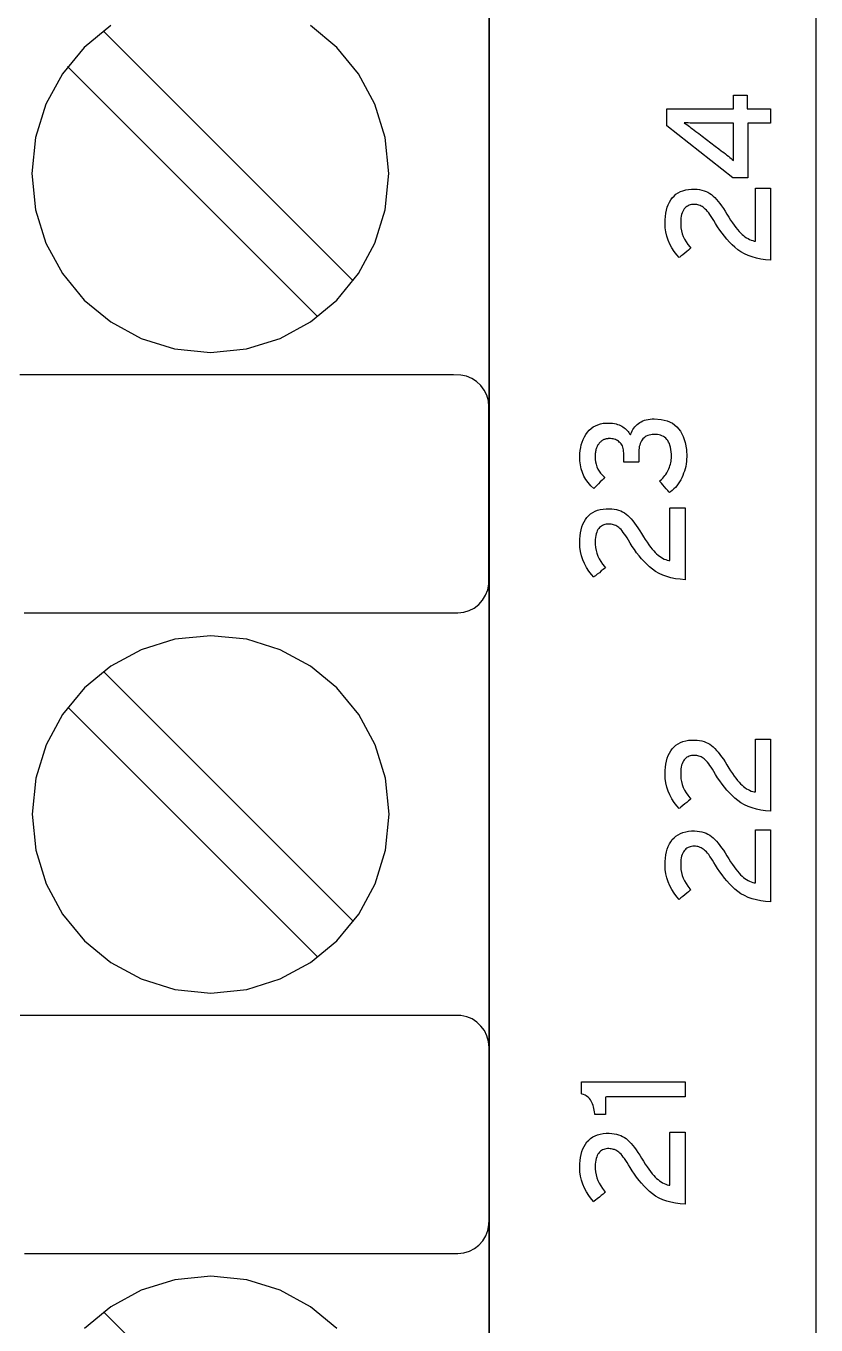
# Model space of a CAD drawing. Extents: x 1 to 47.7, y 0.2 to 35.
# Drawn here: x 37.238 to 37.978, y 9.657 to 10.874 of the extents above; entities that cross this region are included whole.
import ezdxf

# ---------------------------------------------------------------- set-up
doc = ezdxf.new("R2010")
doc.units = 0
doc.header["$MEASUREMENT"] = 0
for name, color, linetype in [('7_1__EMPTY_IO_BOARD_POSITI', 7, 'CONTINUOUS'), ('7_2___8__INDEPENDENT_INPUT', 7, 'CONTINUOUS'), ('7_3___8__OPTOISO_INDEPENDE', 7, 'CONTINUOUS'), ('7_4___24__OPTOISO_INDEPEND', 7, 'CONTINUOUS'), ('7_5___8__INDEPENDENT_INPUT', 7, 'CONTINUOUS'), ('7_6____8__INDEPENDENT_INPU', 7, 'CONTINUOUS'), ('7_7____8__OPTOISO_INDEPEND', 7, 'CONTINUOUS'), ('7_8____8__OPTOISO_INDEPEND', 7, 'CONTINUOUS'), ('8_0_____DWG', 7, 'CONTINUOUS')]:
    doc.layers.add(name, color=color, linetype=linetype)

msp = doc.modelspace()

# ---------------------------------------------------------------- linework, layer by layer
at = {"layer": '7_1__EMPTY_IO_BOARD_POSITI'}
msp.add_lwpolyline([(37.6722, 10.9817), (37.6722, 10.5748), (37.6722, 10.3749), (37.6722, 10.1791), (37.6722, 9.9885), (37.6722, 9.8044), (37.6722, 9.7151), (37.6722, 9.6279)], dxfattribs=at)
at = {"layer": '7_2___8__INDEPENDENT_INPUT'}
for points in [[(37.6721, 9.5374), (37.6721, 9.6588), (37.6721, 9.7846), (37.6721, 9.9145), (37.6721, 10.0479), (37.6721, 10.1844), (37.6721, 10.3236), (37.6721, 10.465), (37.6721, 10.7528), (37.6721, 11.0441)], [(37.3176, 10.874), (37.2928, 10.8536), (37.2723, 10.8289), (37.2569, 10.8004), (37.2471, 10.7691), (37.2437, 10.7354), (37.2471, 10.7016), (37.2569, 10.6702), (37.2723, 10.6417), (37.2928, 10.617), (37.3176, 10.5965), (37.346, 10.5811), (37.3774, 10.5713), (37.4111, 10.5679), (37.4448, 10.5713), (37.4762, 10.5811), (37.5046, 10.5965), (37.5293, 10.617), (37.5497, 10.6417), (37.5651, 10.6702), (37.5748, 10.7016), (37.5782, 10.7354), (37.5748, 10.7691), (37.5651, 10.8004), (37.5497, 10.8289), (37.5293, 10.8536), (37.5046, 10.874)], [(37.5448, 10.6349), (37.3105, 10.8692)], [(37.5114, 10.6015), (37.2771, 10.8358)], [(37.2365, 10.324), (37.2663, 10.324), (37.318, 10.324), (37.3838, 10.324), (37.4556, 10.324), (37.5255, 10.324), (37.5852, 10.324), (37.627, 10.324), (37.6427, 10.324), (37.6483, 10.3245), (37.6535, 10.3261), (37.6582, 10.3285), (37.6624, 10.3318), (37.666, 10.3358), (37.6688, 10.3404), (37.6708, 10.3455), (37.6718, 10.3511), (37.6719, 10.3556), (37.6719, 10.3674), (37.6719, 10.3879), (37.6719, 10.4141), (37.6719, 10.4426), (37.6719, 10.4703), (37.6719, 10.494), (37.6719, 10.5106), (37.6719, 10.5168), (37.6714, 10.5225), (37.6699, 10.5279), (37.6675, 10.5327), (37.6643, 10.537), (37.6604, 10.5407), (37.6559, 10.5436), (37.6509, 10.5456), (37.6455, 10.5467), (37.6386, 10.5468), (37.6089, 10.5468), (37.5571, 10.5468), (37.4913, 10.5468), (37.4195, 10.5468), (37.3497, 10.5468), (37.2899, 10.5468), (37.2481, 10.5468), (37.2324, 10.5468)], [(37.545, 10.0349), (37.3107, 10.2692)], [(37.5116, 10.0015), (37.2773, 10.2358)], [(37.2367, 9.7239), (37.2664, 9.7239), (37.3182, 9.7239), (37.384, 9.7239), (37.4558, 9.7239), (37.5256, 9.7239), (37.5854, 9.7239), (37.6272, 9.7239), (37.6429, 9.7239), (37.6484, 9.7245), (37.6536, 9.726), (37.6584, 9.7285), (37.6626, 9.7318), (37.6662, 9.7358), (37.669, 9.7404), (37.671, 9.7455), (37.672, 9.7511), (37.6721, 9.7556), (37.6721, 9.7674), (37.6721, 9.7879), (37.6721, 9.814), (37.6721, 9.8426), (37.6721, 9.8703), (37.6721, 9.894), (37.6721, 9.9106), (37.6721, 9.9168), (37.6716, 9.9225), (37.6701, 9.9278), (37.6677, 9.9327), (37.6645, 9.937), (37.6606, 9.9407), (37.6561, 9.9436), (37.6511, 9.9456), (37.6457, 9.9467), (37.6388, 9.9468), (37.6091, 9.9468), (37.5573, 9.9468), (37.4915, 9.9468), (37.4197, 9.9468), (37.3499, 9.9468), (37.2901, 9.9468), (37.2483, 9.9468), (37.2326, 9.9468)], [(37.5295, 9.6536), (37.5048, 9.674), (37.4764, 9.6895), (37.445, 9.6992), (37.4113, 9.7026), (37.3776, 9.6992), (37.3462, 9.6895), (37.3178, 9.674), (37.293, 9.6536)], [(37.545, 9.4349), (37.3107, 9.6692)]]:
    msp.add_lwpolyline(points, dxfattribs=at)
msp.add_lwpolyline([(37.4113, 9.9679), (37.445, 9.9713), (37.4764, 9.9811), (37.5048, 9.9965), (37.5295, 10.0169), (37.5499, 10.0417), (37.5653, 10.0702), (37.575, 10.1016), (37.5784, 10.1353), (37.575, 10.169), (37.5653, 10.2004), (37.5499, 10.2288), (37.5295, 10.2536), (37.5048, 10.274), (37.4764, 10.2895), (37.445, 10.2992), (37.4113, 10.3026), (37.3776, 10.2992), (37.3462, 10.2895), (37.3178, 10.274), (37.293, 10.2536), (37.2725, 10.2288), (37.257, 10.2004), (37.2473, 10.169), (37.2439, 10.1353), (37.2473, 10.1016), (37.257, 10.0702), (37.2725, 10.0417), (37.293, 10.0169), (37.3178, 9.9965), (37.3462, 9.9811), (37.3776, 9.9713)], close=True, dxfattribs=at)
at = {"layer": '7_3___8__OPTOISO_INDEPENDE'}
for points in [[(37.6721, 9.5374), (37.6721, 9.6588), (37.6721, 9.7846), (37.6721, 9.9145), (37.6721, 10.0479), (37.6721, 10.1844), (37.6721, 10.3236), (37.6721, 10.465), (37.6721, 10.7528), (37.6721, 11.0441)], [(37.3176, 10.874), (37.2928, 10.8536), (37.2723, 10.8289), (37.2569, 10.8004), (37.2471, 10.7691), (37.2437, 10.7354), (37.2471, 10.7016), (37.2569, 10.6702), (37.2723, 10.6417), (37.2928, 10.617), (37.3176, 10.5965), (37.346, 10.5811), (37.3774, 10.5713), (37.4111, 10.5679), (37.4448, 10.5713), (37.4762, 10.5811), (37.5046, 10.5965), (37.5293, 10.617), (37.5497, 10.6417), (37.5651, 10.6702), (37.5748, 10.7016), (37.5782, 10.7354), (37.5748, 10.7691), (37.5651, 10.8004), (37.5497, 10.8289), (37.5293, 10.8536), (37.5046, 10.874)], [(37.5448, 10.6349), (37.3105, 10.8692)], [(37.5114, 10.6015), (37.2771, 10.8358)], [(37.2365, 10.324), (37.2663, 10.324), (37.318, 10.324), (37.3838, 10.324), (37.4556, 10.324), (37.5255, 10.324), (37.5852, 10.324), (37.627, 10.324), (37.6427, 10.324), (37.6483, 10.3245), (37.6535, 10.3261), (37.6582, 10.3285), (37.6624, 10.3318), (37.666, 10.3358), (37.6688, 10.3404), (37.6708, 10.3455), (37.6718, 10.3511), (37.6719, 10.3556), (37.6719, 10.3674), (37.6719, 10.3879), (37.6719, 10.4141), (37.6719, 10.4426), (37.6719, 10.4703), (37.6719, 10.494), (37.6719, 10.5106), (37.6719, 10.5168), (37.6714, 10.5225), (37.6699, 10.5279), (37.6675, 10.5327), (37.6643, 10.537), (37.6604, 10.5407), (37.6559, 10.5436), (37.6509, 10.5456), (37.6455, 10.5467), (37.6386, 10.5468), (37.6089, 10.5468), (37.5571, 10.5468), (37.4913, 10.5468), (37.4195, 10.5468), (37.3497, 10.5468), (37.2899, 10.5468), (37.2481, 10.5468), (37.2324, 10.5468)], [(37.545, 10.0349), (37.3107, 10.2692)], [(37.5116, 10.0015), (37.2773, 10.2358)], [(37.2367, 9.7239), (37.2664, 9.7239), (37.3182, 9.7239), (37.384, 9.7239), (37.4558, 9.7239), (37.5256, 9.7239), (37.5854, 9.7239), (37.6272, 9.7239), (37.6429, 9.7239), (37.6484, 9.7245), (37.6536, 9.726), (37.6584, 9.7285), (37.6626, 9.7318), (37.6662, 9.7358), (37.669, 9.7404), (37.671, 9.7455), (37.672, 9.7511), (37.6721, 9.7556), (37.6721, 9.7674), (37.6721, 9.7879), (37.6721, 9.814), (37.6721, 9.8426), (37.6721, 9.8703), (37.6721, 9.894), (37.6721, 9.9106), (37.6721, 9.9168), (37.6716, 9.9225), (37.6701, 9.9278), (37.6677, 9.9327), (37.6645, 9.937), (37.6606, 9.9407), (37.6561, 9.9436), (37.6511, 9.9456), (37.6457, 9.9467), (37.6388, 9.9468), (37.6091, 9.9468), (37.5573, 9.9468), (37.4915, 9.9468), (37.4197, 9.9468), (37.3499, 9.9468), (37.2901, 9.9468), (37.2483, 9.9468), (37.2326, 9.9468)], [(37.5295, 9.6536), (37.5048, 9.674), (37.4764, 9.6895), (37.445, 9.6992), (37.4113, 9.7026), (37.3776, 9.6992), (37.3462, 9.6895), (37.3178, 9.674), (37.293, 9.6536)], [(37.545, 9.4349), (37.3107, 9.6692)]]:
    msp.add_lwpolyline(points, dxfattribs=at)
msp.add_lwpolyline([(37.4113, 9.9679), (37.445, 9.9713), (37.4764, 9.9811), (37.5048, 9.9965), (37.5295, 10.0169), (37.5499, 10.0417), (37.5653, 10.0702), (37.575, 10.1016), (37.5784, 10.1353), (37.575, 10.169), (37.5653, 10.2004), (37.5499, 10.2288), (37.5295, 10.2536), (37.5048, 10.274), (37.4764, 10.2895), (37.445, 10.2992), (37.4113, 10.3026), (37.3776, 10.2992), (37.3462, 10.2895), (37.3178, 10.274), (37.293, 10.2536), (37.2725, 10.2288), (37.257, 10.2004), (37.2473, 10.169), (37.2439, 10.1353), (37.2473, 10.1016), (37.257, 10.0702), (37.2725, 10.0417), (37.293, 10.0169), (37.3178, 9.9965), (37.3462, 9.9811), (37.3776, 9.9713)], close=True, dxfattribs=at)
at = {"layer": '7_4___24__OPTOISO_INDEPEND'}
for points in [[(37.6721, 9.5374), (37.6721, 9.6588), (37.6721, 9.7846), (37.6721, 9.9145), (37.6721, 10.0479), (37.6721, 10.1844), (37.6721, 10.3236), (37.6721, 10.465), (37.6721, 10.7528), (37.6721, 11.0441)], [(37.3176, 10.874), (37.2928, 10.8536), (37.2723, 10.8289), (37.2569, 10.8004), (37.2471, 10.7691), (37.2437, 10.7354), (37.2471, 10.7016), (37.2569, 10.6702), (37.2723, 10.6417), (37.2928, 10.617), (37.3176, 10.5965), (37.346, 10.5811), (37.3774, 10.5713), (37.4111, 10.5679), (37.4448, 10.5713), (37.4762, 10.5811), (37.5046, 10.5965), (37.5293, 10.617), (37.5497, 10.6417), (37.5651, 10.6702), (37.5748, 10.7016), (37.5782, 10.7354), (37.5748, 10.7691), (37.5651, 10.8004), (37.5497, 10.8289), (37.5293, 10.8536), (37.5046, 10.874)], [(37.5448, 10.6349), (37.3105, 10.8692)], [(37.5114, 10.6015), (37.2771, 10.8358)], [(37.2365, 10.324), (37.2663, 10.324), (37.318, 10.324), (37.3838, 10.324), (37.4556, 10.324), (37.5255, 10.324), (37.5852, 10.324), (37.627, 10.324), (37.6427, 10.324), (37.6483, 10.3245), (37.6535, 10.3261), (37.6582, 10.3285), (37.6624, 10.3318), (37.666, 10.3358), (37.6688, 10.3404), (37.6708, 10.3455), (37.6718, 10.3511), (37.6719, 10.3556), (37.6719, 10.3674), (37.6719, 10.3879), (37.6719, 10.4141), (37.6719, 10.4426), (37.6719, 10.4703), (37.6719, 10.494), (37.6719, 10.5106), (37.6719, 10.5168), (37.6714, 10.5225), (37.6699, 10.5279), (37.6675, 10.5327), (37.6643, 10.537), (37.6604, 10.5407), (37.6559, 10.5436), (37.6509, 10.5456), (37.6455, 10.5467), (37.6386, 10.5468), (37.6089, 10.5468), (37.5571, 10.5468), (37.4913, 10.5468), (37.4195, 10.5468), (37.3497, 10.5468), (37.2899, 10.5468), (37.2481, 10.5468), (37.2324, 10.5468)], [(37.545, 10.0349), (37.3107, 10.2692)], [(37.5116, 10.0015), (37.2773, 10.2358)], [(37.2367, 9.7239), (37.2664, 9.7239), (37.3182, 9.7239), (37.384, 9.7239), (37.4558, 9.7239), (37.5256, 9.7239), (37.5854, 9.7239), (37.6272, 9.7239), (37.6429, 9.7239), (37.6484, 9.7245), (37.6536, 9.726), (37.6584, 9.7285), (37.6626, 9.7318), (37.6662, 9.7358), (37.669, 9.7404), (37.671, 9.7455), (37.672, 9.7511), (37.6721, 9.7556), (37.6721, 9.7674), (37.6721, 9.7879), (37.6721, 9.814), (37.6721, 9.8426), (37.6721, 9.8703), (37.6721, 9.894), (37.6721, 9.9106), (37.6721, 9.9168), (37.6716, 9.9225), (37.6701, 9.9278), (37.6677, 9.9327), (37.6645, 9.937), (37.6606, 9.9407), (37.6561, 9.9436), (37.6511, 9.9456), (37.6457, 9.9467), (37.6388, 9.9468), (37.6091, 9.9468), (37.5573, 9.9468), (37.4915, 9.9468), (37.4197, 9.9468), (37.3499, 9.9468), (37.2901, 9.9468), (37.2483, 9.9468), (37.2326, 9.9468)], [(37.5295, 9.6536), (37.5048, 9.674), (37.4764, 9.6895), (37.445, 9.6992), (37.4113, 9.7026), (37.3776, 9.6992), (37.3462, 9.6895), (37.3178, 9.674), (37.293, 9.6536)], [(37.545, 9.4349), (37.3107, 9.6692)]]:
    msp.add_lwpolyline(points, dxfattribs=at)
msp.add_lwpolyline([(37.4113, 9.9679), (37.445, 9.9713), (37.4764, 9.9811), (37.5048, 9.9965), (37.5295, 10.0169), (37.5499, 10.0417), (37.5653, 10.0702), (37.575, 10.1016), (37.5784, 10.1353), (37.575, 10.169), (37.5653, 10.2004), (37.5499, 10.2288), (37.5295, 10.2536), (37.5048, 10.274), (37.4764, 10.2895), (37.445, 10.2992), (37.4113, 10.3026), (37.3776, 10.2992), (37.3462, 10.2895), (37.3178, 10.274), (37.293, 10.2536), (37.2725, 10.2288), (37.257, 10.2004), (37.2473, 10.169), (37.2439, 10.1353), (37.2473, 10.1016), (37.257, 10.0702), (37.2725, 10.0417), (37.293, 10.0169), (37.3178, 9.9965), (37.3462, 9.9811), (37.3776, 9.9713)], close=True, dxfattribs=at)
at = {"layer": '7_5___8__INDEPENDENT_INPUT'}
for points in [[(37.6721, 9.5374), (37.6721, 9.6588), (37.6721, 9.7846), (37.6721, 9.9145), (37.6721, 10.0479), (37.6721, 10.1844), (37.6721, 10.3236), (37.6721, 10.465), (37.6721, 10.7528), (37.6721, 11.0441)], [(37.3176, 10.874), (37.2928, 10.8536), (37.2723, 10.8289), (37.2569, 10.8004), (37.2471, 10.7691), (37.2437, 10.7354), (37.2471, 10.7016), (37.2569, 10.6702), (37.2723, 10.6417), (37.2928, 10.617), (37.3176, 10.5965), (37.346, 10.5811), (37.3774, 10.5713), (37.4111, 10.5679), (37.4448, 10.5713), (37.4762, 10.5811), (37.5046, 10.5965), (37.5293, 10.617), (37.5497, 10.6417), (37.5651, 10.6702), (37.5748, 10.7016), (37.5782, 10.7354), (37.5748, 10.7691), (37.5651, 10.8004), (37.5497, 10.8289), (37.5293, 10.8536), (37.5046, 10.874)], [(37.5448, 10.6349), (37.3105, 10.8692)], [(37.5114, 10.6015), (37.2771, 10.8358)], [(37.2365, 10.324), (37.2663, 10.324), (37.318, 10.324), (37.3838, 10.324), (37.4556, 10.324), (37.5255, 10.324), (37.5852, 10.324), (37.627, 10.324), (37.6427, 10.324), (37.6483, 10.3245), (37.6535, 10.3261), (37.6582, 10.3285), (37.6624, 10.3318), (37.666, 10.3358), (37.6688, 10.3404), (37.6708, 10.3455), (37.6718, 10.3511), (37.6719, 10.3556), (37.6719, 10.3674), (37.6719, 10.3879), (37.6719, 10.4141), (37.6719, 10.4426), (37.6719, 10.4703), (37.6719, 10.494), (37.6719, 10.5106), (37.6719, 10.5168), (37.6714, 10.5225), (37.6699, 10.5279), (37.6675, 10.5327), (37.6643, 10.537), (37.6604, 10.5407), (37.6559, 10.5436), (37.6509, 10.5456), (37.6455, 10.5467), (37.6386, 10.5468), (37.6089, 10.5468), (37.5571, 10.5468), (37.4913, 10.5468), (37.4195, 10.5468), (37.3497, 10.5468), (37.2899, 10.5468), (37.2481, 10.5468), (37.2324, 10.5468)], [(37.545, 10.0349), (37.3107, 10.2692)], [(37.5116, 10.0015), (37.2773, 10.2358)], [(37.2367, 9.7239), (37.2664, 9.7239), (37.3182, 9.7239), (37.384, 9.7239), (37.4558, 9.7239), (37.5256, 9.7239), (37.5854, 9.7239), (37.6272, 9.7239), (37.6429, 9.7239), (37.6484, 9.7245), (37.6536, 9.726), (37.6584, 9.7285), (37.6626, 9.7318), (37.6662, 9.7358), (37.669, 9.7404), (37.671, 9.7455), (37.672, 9.7511), (37.6721, 9.7556), (37.6721, 9.7674), (37.6721, 9.7879), (37.6721, 9.814), (37.6721, 9.8426), (37.6721, 9.8703), (37.6721, 9.894), (37.6721, 9.9106), (37.6721, 9.9168), (37.6716, 9.9225), (37.6701, 9.9278), (37.6677, 9.9327), (37.6645, 9.937), (37.6606, 9.9407), (37.6561, 9.9436), (37.6511, 9.9456), (37.6457, 9.9467), (37.6388, 9.9468), (37.6091, 9.9468), (37.5573, 9.9468), (37.4915, 9.9468), (37.4197, 9.9468), (37.3499, 9.9468), (37.2901, 9.9468), (37.2483, 9.9468), (37.2326, 9.9468)], [(37.5295, 9.6536), (37.5048, 9.674), (37.4764, 9.6895), (37.445, 9.6992), (37.4113, 9.7026), (37.3776, 9.6992), (37.3462, 9.6895), (37.3178, 9.674), (37.293, 9.6536)], [(37.545, 9.4349), (37.3107, 9.6692)]]:
    msp.add_lwpolyline(points, dxfattribs=at)
msp.add_lwpolyline([(37.4113, 9.9679), (37.445, 9.9713), (37.4764, 9.9811), (37.5048, 9.9965), (37.5295, 10.0169), (37.5499, 10.0417), (37.5653, 10.0702), (37.575, 10.1016), (37.5784, 10.1353), (37.575, 10.169), (37.5653, 10.2004), (37.5499, 10.2288), (37.5295, 10.2536), (37.5048, 10.274), (37.4764, 10.2895), (37.445, 10.2992), (37.4113, 10.3026), (37.3776, 10.2992), (37.3462, 10.2895), (37.3178, 10.274), (37.293, 10.2536), (37.2725, 10.2288), (37.257, 10.2004), (37.2473, 10.169), (37.2439, 10.1353), (37.2473, 10.1016), (37.257, 10.0702), (37.2725, 10.0417), (37.293, 10.0169), (37.3178, 9.9965), (37.3462, 9.9811), (37.3776, 9.9713)], close=True, dxfattribs=at)
at = {"layer": '7_6____8__INDEPENDENT_INPU'}
for points in [[(37.6721, 9.5374), (37.6721, 9.6588), (37.6721, 9.7846), (37.6721, 9.9145), (37.6721, 10.0479), (37.6721, 10.1844), (37.6721, 10.3236), (37.6721, 10.465), (37.6721, 10.7528), (37.6721, 11.0441)], [(37.3176, 10.874), (37.2928, 10.8536), (37.2723, 10.8289), (37.2569, 10.8004), (37.2471, 10.7691), (37.2437, 10.7354), (37.2471, 10.7016), (37.2569, 10.6702), (37.2723, 10.6417), (37.2928, 10.617), (37.3176, 10.5965), (37.346, 10.5811), (37.3774, 10.5713), (37.4111, 10.5679), (37.4448, 10.5713), (37.4762, 10.5811), (37.5046, 10.5965), (37.5293, 10.617), (37.5497, 10.6417), (37.5651, 10.6702), (37.5748, 10.7016), (37.5782, 10.7354), (37.5748, 10.7691), (37.5651, 10.8004), (37.5497, 10.8289), (37.5293, 10.8536), (37.5046, 10.874)], [(37.5448, 10.6349), (37.3105, 10.8692)], [(37.5114, 10.6015), (37.2771, 10.8358)], [(37.2365, 10.324), (37.2663, 10.324), (37.318, 10.324), (37.3838, 10.324), (37.4556, 10.324), (37.5255, 10.324), (37.5852, 10.324), (37.627, 10.324), (37.6427, 10.324), (37.6483, 10.3245), (37.6535, 10.3261), (37.6582, 10.3285), (37.6624, 10.3318), (37.666, 10.3358), (37.6688, 10.3404), (37.6708, 10.3455), (37.6718, 10.3511), (37.6719, 10.3556), (37.6719, 10.3674), (37.6719, 10.3879), (37.6719, 10.4141), (37.6719, 10.4426), (37.6719, 10.4703), (37.6719, 10.494), (37.6719, 10.5106), (37.6719, 10.5168), (37.6714, 10.5225), (37.6699, 10.5279), (37.6675, 10.5327), (37.6643, 10.537), (37.6604, 10.5407), (37.6559, 10.5436), (37.6509, 10.5456), (37.6455, 10.5467), (37.6386, 10.5468), (37.6089, 10.5468), (37.5571, 10.5468), (37.4913, 10.5468), (37.4195, 10.5468), (37.3497, 10.5468), (37.2899, 10.5468), (37.2481, 10.5468), (37.2324, 10.5468)], [(37.545, 10.0349), (37.3107, 10.2692)], [(37.5116, 10.0015), (37.2773, 10.2358)], [(37.2367, 9.7239), (37.2664, 9.7239), (37.3182, 9.7239), (37.384, 9.7239), (37.4558, 9.7239), (37.5256, 9.7239), (37.5854, 9.7239), (37.6272, 9.7239), (37.6429, 9.7239), (37.6484, 9.7245), (37.6536, 9.726), (37.6584, 9.7285), (37.6626, 9.7318), (37.6662, 9.7358), (37.669, 9.7404), (37.671, 9.7455), (37.672, 9.7511), (37.6721, 9.7556), (37.6721, 9.7674), (37.6721, 9.7879), (37.6721, 9.814), (37.6721, 9.8426), (37.6721, 9.8703), (37.6721, 9.894), (37.6721, 9.9106), (37.6721, 9.9168), (37.6716, 9.9225), (37.6701, 9.9278), (37.6677, 9.9327), (37.6645, 9.937), (37.6606, 9.9407), (37.6561, 9.9436), (37.6511, 9.9456), (37.6457, 9.9467), (37.6388, 9.9468), (37.6091, 9.9468), (37.5573, 9.9468), (37.4915, 9.9468), (37.4197, 9.9468), (37.3499, 9.9468), (37.2901, 9.9468), (37.2483, 9.9468), (37.2326, 9.9468)], [(37.5295, 9.6536), (37.5048, 9.674), (37.4764, 9.6895), (37.445, 9.6992), (37.4113, 9.7026), (37.3776, 9.6992), (37.3462, 9.6895), (37.3178, 9.674), (37.293, 9.6536)], [(37.545, 9.4349), (37.3107, 9.6692)]]:
    msp.add_lwpolyline(points, dxfattribs=at)
msp.add_lwpolyline([(37.4113, 9.9679), (37.445, 9.9713), (37.4764, 9.9811), (37.5048, 9.9965), (37.5295, 10.0169), (37.5499, 10.0417), (37.5653, 10.0702), (37.575, 10.1016), (37.5784, 10.1353), (37.575, 10.169), (37.5653, 10.2004), (37.5499, 10.2288), (37.5295, 10.2536), (37.5048, 10.274), (37.4764, 10.2895), (37.445, 10.2992), (37.4113, 10.3026), (37.3776, 10.2992), (37.3462, 10.2895), (37.3178, 10.274), (37.293, 10.2536), (37.2725, 10.2288), (37.257, 10.2004), (37.2473, 10.169), (37.2439, 10.1353), (37.2473, 10.1016), (37.257, 10.0702), (37.2725, 10.0417), (37.293, 10.0169), (37.3178, 9.9965), (37.3462, 9.9811), (37.3776, 9.9713)], close=True, dxfattribs=at)
at = {"layer": '7_7____8__OPTOISO_INDEPEND'}
for points in [[(37.6721, 9.5374), (37.6721, 9.6588), (37.6721, 9.7846), (37.6721, 9.9145), (37.6721, 10.0479), (37.6721, 10.1844), (37.6721, 10.3236), (37.6721, 10.465), (37.6721, 10.7528), (37.6721, 11.0441)], [(37.3176, 10.874), (37.2928, 10.8536), (37.2723, 10.8289), (37.2569, 10.8004), (37.2471, 10.7691), (37.2437, 10.7354), (37.2471, 10.7016), (37.2569, 10.6702), (37.2723, 10.6417), (37.2928, 10.617), (37.3176, 10.5965), (37.346, 10.5811), (37.3774, 10.5713), (37.4111, 10.5679), (37.4448, 10.5713), (37.4762, 10.5811), (37.5046, 10.5965), (37.5293, 10.617), (37.5497, 10.6417), (37.5651, 10.6702), (37.5748, 10.7016), (37.5782, 10.7354), (37.5748, 10.7691), (37.5651, 10.8004), (37.5497, 10.8289), (37.5293, 10.8536), (37.5046, 10.874)], [(37.5448, 10.6349), (37.3105, 10.8692)], [(37.5114, 10.6015), (37.2771, 10.8358)], [(37.2365, 10.324), (37.2663, 10.324), (37.318, 10.324), (37.3838, 10.324), (37.4556, 10.324), (37.5255, 10.324), (37.5852, 10.324), (37.627, 10.324), (37.6427, 10.324), (37.6483, 10.3245), (37.6535, 10.3261), (37.6582, 10.3285), (37.6624, 10.3318), (37.666, 10.3358), (37.6688, 10.3404), (37.6708, 10.3455), (37.6718, 10.3511), (37.6719, 10.3556), (37.6719, 10.3674), (37.6719, 10.3879), (37.6719, 10.4141), (37.6719, 10.4426), (37.6719, 10.4703), (37.6719, 10.494), (37.6719, 10.5106), (37.6719, 10.5168), (37.6714, 10.5225), (37.6699, 10.5279), (37.6675, 10.5327), (37.6643, 10.537), (37.6604, 10.5407), (37.6559, 10.5436), (37.6509, 10.5456), (37.6455, 10.5467), (37.6386, 10.5468), (37.6089, 10.5468), (37.5571, 10.5468), (37.4913, 10.5468), (37.4195, 10.5468), (37.3497, 10.5468), (37.2899, 10.5468), (37.2481, 10.5468), (37.2324, 10.5468)], [(37.545, 10.0349), (37.3107, 10.2692)], [(37.5116, 10.0015), (37.2773, 10.2358)], [(37.2367, 9.7239), (37.2664, 9.7239), (37.3182, 9.7239), (37.384, 9.7239), (37.4558, 9.7239), (37.5256, 9.7239), (37.5854, 9.7239), (37.6272, 9.7239), (37.6429, 9.7239), (37.6484, 9.7245), (37.6536, 9.726), (37.6584, 9.7285), (37.6626, 9.7318), (37.6662, 9.7358), (37.669, 9.7404), (37.671, 9.7455), (37.672, 9.7511), (37.6721, 9.7556), (37.6721, 9.7674), (37.6721, 9.7879), (37.6721, 9.814), (37.6721, 9.8426), (37.6721, 9.8703), (37.6721, 9.894), (37.6721, 9.9106), (37.6721, 9.9168), (37.6716, 9.9225), (37.6701, 9.9278), (37.6677, 9.9327), (37.6645, 9.937), (37.6606, 9.9407), (37.6561, 9.9436), (37.6511, 9.9456), (37.6457, 9.9467), (37.6388, 9.9468), (37.6091, 9.9468), (37.5573, 9.9468), (37.4915, 9.9468), (37.4197, 9.9468), (37.3499, 9.9468), (37.2901, 9.9468), (37.2483, 9.9468), (37.2326, 9.9468)], [(37.5295, 9.6536), (37.5048, 9.674), (37.4764, 9.6895), (37.445, 9.6992), (37.4113, 9.7026), (37.3776, 9.6992), (37.3462, 9.6895), (37.3178, 9.674), (37.293, 9.6536)], [(37.545, 9.4349), (37.3107, 9.6692)]]:
    msp.add_lwpolyline(points, dxfattribs=at)
msp.add_lwpolyline([(37.4113, 9.9679), (37.445, 9.9713), (37.4764, 9.9811), (37.5048, 9.9965), (37.5295, 10.0169), (37.5499, 10.0417), (37.5653, 10.0702), (37.575, 10.1016), (37.5784, 10.1353), (37.575, 10.169), (37.5653, 10.2004), (37.5499, 10.2288), (37.5295, 10.2536), (37.5048, 10.274), (37.4764, 10.2895), (37.445, 10.2992), (37.4113, 10.3026), (37.3776, 10.2992), (37.3462, 10.2895), (37.3178, 10.274), (37.293, 10.2536), (37.2725, 10.2288), (37.257, 10.2004), (37.2473, 10.169), (37.2439, 10.1353), (37.2473, 10.1016), (37.257, 10.0702), (37.2725, 10.0417), (37.293, 10.0169), (37.3178, 9.9965), (37.3462, 9.9811), (37.3776, 9.9713)], close=True, dxfattribs=at)
at = {"layer": '7_8____8__OPTOISO_INDEPEND'}
for points in [[(37.6721, 9.5374), (37.6721, 9.6588), (37.6721, 9.7846), (37.6721, 9.9145), (37.6721, 10.0479), (37.6721, 10.1844), (37.6721, 10.3236), (37.6721, 10.465), (37.6721, 10.7528), (37.6721, 11.0441)], [(37.3176, 10.874), (37.2928, 10.8536), (37.2723, 10.8289), (37.2569, 10.8004), (37.2471, 10.7691), (37.2437, 10.7354), (37.2471, 10.7016), (37.2569, 10.6702), (37.2723, 10.6417), (37.2928, 10.617), (37.3176, 10.5965), (37.346, 10.5811), (37.3774, 10.5713), (37.4111, 10.5679), (37.4448, 10.5713), (37.4762, 10.5811), (37.5046, 10.5965), (37.5293, 10.617), (37.5497, 10.6417), (37.5651, 10.6702), (37.5748, 10.7016), (37.5782, 10.7354), (37.5748, 10.7691), (37.5651, 10.8004), (37.5497, 10.8289), (37.5293, 10.8536), (37.5046, 10.874)], [(37.5448, 10.6349), (37.3105, 10.8692)], [(37.5114, 10.6015), (37.2771, 10.8358)], [(37.2365, 10.324), (37.2663, 10.324), (37.318, 10.324), (37.3838, 10.324), (37.4556, 10.324), (37.5255, 10.324), (37.5852, 10.324), (37.627, 10.324), (37.6427, 10.324), (37.6483, 10.3245), (37.6535, 10.3261), (37.6582, 10.3285), (37.6624, 10.3318), (37.666, 10.3358), (37.6688, 10.3404), (37.6708, 10.3455), (37.6718, 10.3511), (37.6719, 10.3556), (37.6719, 10.3674), (37.6719, 10.3879), (37.6719, 10.4141), (37.6719, 10.4426), (37.6719, 10.4703), (37.6719, 10.494), (37.6719, 10.5106), (37.6719, 10.5168), (37.6714, 10.5225), (37.6699, 10.5279), (37.6675, 10.5327), (37.6643, 10.537), (37.6604, 10.5407), (37.6559, 10.5436), (37.6509, 10.5456), (37.6455, 10.5467), (37.6386, 10.5468), (37.6089, 10.5468), (37.5571, 10.5468), (37.4913, 10.5468), (37.4195, 10.5468), (37.3497, 10.5468), (37.2899, 10.5468), (37.2481, 10.5468), (37.2324, 10.5468)], [(37.545, 10.0349), (37.3107, 10.2692)], [(37.5116, 10.0015), (37.2773, 10.2358)], [(37.2367, 9.7239), (37.2664, 9.7239), (37.3182, 9.7239), (37.384, 9.7239), (37.4558, 9.7239), (37.5256, 9.7239), (37.5854, 9.7239), (37.6272, 9.7239), (37.6429, 9.7239), (37.6484, 9.7245), (37.6536, 9.726), (37.6584, 9.7285), (37.6626, 9.7318), (37.6662, 9.7358), (37.669, 9.7404), (37.671, 9.7455), (37.672, 9.7511), (37.6721, 9.7556), (37.6721, 9.7674), (37.6721, 9.7879), (37.6721, 9.814), (37.6721, 9.8426), (37.6721, 9.8703), (37.6721, 9.894), (37.6721, 9.9106), (37.6721, 9.9168), (37.6716, 9.9225), (37.6701, 9.9278), (37.6677, 9.9327), (37.6645, 9.937), (37.6606, 9.9407), (37.6561, 9.9436), (37.6511, 9.9456), (37.6457, 9.9467), (37.6388, 9.9468), (37.6091, 9.9468), (37.5573, 9.9468), (37.4915, 9.9468), (37.4197, 9.9468), (37.3499, 9.9468), (37.2901, 9.9468), (37.2483, 9.9468), (37.2326, 9.9468)], [(37.5295, 9.6536), (37.5048, 9.674), (37.4764, 9.6895), (37.445, 9.6992), (37.4113, 9.7026), (37.3776, 9.6992), (37.3462, 9.6895), (37.3178, 9.674), (37.293, 9.6536)], [(37.545, 9.4349), (37.3107, 9.6692)]]:
    msp.add_lwpolyline(points, dxfattribs=at)
msp.add_lwpolyline([(37.4113, 9.9679), (37.445, 9.9713), (37.4764, 9.9811), (37.5048, 9.9965), (37.5295, 10.0169), (37.5499, 10.0417), (37.5653, 10.0702), (37.575, 10.1016), (37.5784, 10.1353), (37.575, 10.169), (37.5653, 10.2004), (37.5499, 10.2288), (37.5295, 10.2536), (37.5048, 10.274), (37.4764, 10.2895), (37.445, 10.2992), (37.4113, 10.3026), (37.3776, 10.2992), (37.3462, 10.2895), (37.3178, 10.274), (37.293, 10.2536), (37.2725, 10.2288), (37.257, 10.2004), (37.2473, 10.169), (37.2439, 10.1353), (37.2473, 10.1016), (37.257, 10.0702), (37.2725, 10.0417), (37.293, 10.0169), (37.3178, 9.9965), (37.3462, 9.9811), (37.3776, 9.9713)], close=True, dxfattribs=at)
at = {"layer": '8_0_____DWG'}
for points in [[(37.9784, 10.8831), (37.9784, 10.4928), (37.9784, 10.1032), (37.9784, 9.7151), (37.9784, 9.5219), (37.9784, 9.3294), (37.9784, 9.1376), (37.9784, 8.9466), (37.9784, 8.7567), (37.9784, 8.5677), (37.9784, 8.3799), (37.9784, 8.1934), (37.9784, 8.0082), (37.9784, 7.8244)], [(37.9139, 10.7962), (37.9358, 10.7962), (37.9358, 10.7825), (37.9144, 10.7825), (37.9144, 10.7315), (37.9005, 10.7315), (37.8386, 10.78), (37.8386, 10.7962), (37.9011, 10.7962), (37.9011, 10.8087), (37.9139, 10.8087), (37.9139, 10.7962)]]:
    msp.add_lwpolyline(points, dxfattribs=at)
for points in [[(37.8549, 10.7829), (37.8561, 10.7821), (37.8573, 10.7813), (37.8585, 10.7803), (37.8598, 10.7794), (37.8612, 10.7784), (37.8627, 10.7773), (37.8642, 10.7761), (37.8658, 10.7749), (37.8668, 10.7742), (37.8687, 10.7728), (37.8718, 10.7704), (37.8757, 10.7674), (37.8799, 10.7642), (37.884, 10.7611), (37.8874, 10.7585), (37.8897, 10.7568), (37.8906, 10.7561), (37.8921, 10.755), (37.8936, 10.7538), (37.895, 10.7527), (37.8963, 10.7517), (37.8976, 10.7506), (37.8988, 10.7496), (37.8999, 10.7486), (37.901, 10.7477), (37.9012, 10.7485), (37.9012, 10.7501), (37.9012, 10.7518), (37.9012, 10.7535), (37.9012, 10.7554), (37.9012, 10.7572), (37.9012, 10.7591), (37.9011, 10.7611), (37.9011, 10.7627), (37.9011, 10.7638), (37.9011, 10.7662), (37.9011, 10.7693), (37.9011, 10.7728), (37.9011, 10.7763), (37.9011, 10.7793), (37.9011, 10.7815), (37.9011, 10.7825), (37.9003, 10.7825), (37.8976, 10.7825), (37.8935, 10.7825), (37.8887, 10.7825), (37.8837, 10.7825), (37.879, 10.7825), (37.8753, 10.7825), (37.8731, 10.7825), (37.8717, 10.7825), (37.8693, 10.7825), (37.867, 10.7826), (37.8648, 10.7826), (37.8626, 10.7827), (37.8606, 10.7827), (37.8586, 10.7828), (37.8567, 10.7828)], [(37.9358, 10.6543), (37.9311, 10.6547), (37.9267, 10.6553), (37.9225, 10.6562), (37.9185, 10.6573), (37.9148, 10.6586), (37.9114, 10.6602), (37.9081, 10.662), (37.9051, 10.6641), (37.9024, 10.6664), (37.8998, 10.6688), (37.8973, 10.6713), (37.8949, 10.674), (37.8926, 10.6767), (37.8904, 10.6795), (37.8882, 10.6825), (37.8862, 10.6855), (37.8843, 10.6887), (37.8827, 10.6914), (37.8814, 10.6934), (37.8802, 10.6953), (37.879, 10.697), (37.8779, 10.6986), (37.8768, 10.6999), (37.8757, 10.7012), (37.8747, 10.7022), (37.8737, 10.7031), (37.8727, 10.7038), (37.8718, 10.7045), (37.8708, 10.705), (37.8698, 10.7054), (37.8687, 10.7058), (37.8677, 10.7061), (37.8666, 10.7063), (37.8655, 10.7064), (37.8644, 10.7065), (37.8631, 10.7064), (37.8618, 10.7063), (37.8606, 10.706), (37.8595, 10.7057), (37.8585, 10.7052), (37.8575, 10.7046), (37.8565, 10.704), (37.8557, 10.7032), (37.8549, 10.7023), (37.8542, 10.7012), (37.8535, 10.7), (37.853, 10.6987), (37.8525, 10.6972), (37.8521, 10.6956), (37.8519, 10.6938), (37.8517, 10.6919), (37.8516, 10.6899), (37.8516, 10.6874), (37.8518, 10.6846), (37.8523, 10.6818), (37.8531, 10.6791), (37.854, 10.6765), (37.8552, 10.6739), (37.8567, 10.6715), (37.8584, 10.669), (37.8603, 10.6667), (37.8611, 10.6656), (37.8603, 10.6649), (37.859, 10.6638), (37.8573, 10.6625), (37.8554, 10.6609), (37.8536, 10.6594), (37.8519, 10.6581), (37.8508, 10.6572), (37.8502, 10.6567), (37.848, 10.6592), (37.8455, 10.6624), (37.8433, 10.6658), (37.8414, 10.6694), (37.8399, 10.673), (37.8387, 10.6768), (37.8378, 10.6807), (37.8372, 10.6847), (37.837, 10.6889), (37.8371, 10.6922), (37.8374, 10.6953), (37.8378, 10.6983), (37.8383, 10.7011), (37.8391, 10.7038), (37.84, 10.7062), (37.8411, 10.7085), (37.8423, 10.7107), (37.8437, 10.7127), (37.8454, 10.7144), (37.8472, 10.716), (37.8492, 10.7173), (37.8514, 10.7185), (37.8537, 10.7194), (37.8563, 10.7201), (37.859, 10.7205), (37.8619, 10.7208), (37.8647, 10.7208), (37.867, 10.7207), (37.8693, 10.7204), (37.8714, 10.72), (37.8735, 10.7194), (37.8754, 10.7187), (37.8772, 10.7179), (37.879, 10.7169), (37.8806, 10.7157), (37.8821, 10.7144), (37.8836, 10.7129), (37.8852, 10.7112), (37.8868, 10.7093), (37.8884, 10.7073), (37.89, 10.7051), (37.8916, 10.7028), (37.8933, 10.7002), (37.8949, 10.6975), (37.8967, 10.6946), (37.8984, 10.6919), (37.9001, 10.6894), (37.9018, 10.687), (37.9033, 10.6849), (37.9048, 10.683), (37.9063, 10.6813), (37.9077, 10.6798), (37.9091, 10.6785), (37.9104, 10.6773), (37.9118, 10.6763), (37.9132, 10.6753), (37.9147, 10.6745), (37.9161, 10.6737), (37.9176, 10.6731), (37.9191, 10.6726), (37.9206, 10.6722), (37.9217, 10.6721), (37.9217, 10.675), (37.9217, 10.6806), (37.9217, 10.688), (37.9217, 10.6964), (37.9217, 10.7048), (37.9217, 10.7123), (37.9217, 10.7182), (37.9217, 10.7214), (37.9218, 10.7218), (37.9228, 10.7218), (37.9245, 10.7218), (37.9267, 10.7218), (37.9291, 10.7218), (37.9315, 10.7218), (37.9335, 10.7218), (37.935, 10.7218), (37.9357, 10.7218), (37.9358, 10.7203), (37.9358, 10.7146), (37.9358, 10.7058), (37.9358, 10.695), (37.9358, 10.6835), (37.9358, 10.6725), (37.9358, 10.6632), (37.9358, 10.6567)], [(37.8269, 10.5058), (37.8333, 10.5052), (37.839, 10.5038), (37.8439, 10.5015), (37.8481, 10.4983), (37.8514, 10.4942), (37.854, 10.4893), (37.8559, 10.4835), (37.857, 10.4769), (37.8573, 10.4701), (37.8572, 10.4679), (37.857, 10.4656), (37.8567, 10.4634), (37.8563, 10.4612), (37.8557, 10.459), (37.8551, 10.4568), (37.8544, 10.4547), (37.8536, 10.4526), (37.8527, 10.4505), (37.8517, 10.4485), (37.8506, 10.4466), (37.8494, 10.4448), (37.8481, 10.4431), (37.8467, 10.4415), (37.8453, 10.44), (37.8437, 10.4386), (37.8421, 10.4373), (37.8411, 10.4366), (37.8405, 10.4373), (37.8395, 10.4386), (37.838, 10.4402), (37.8365, 10.442), (37.8349, 10.4438), (37.8335, 10.4454), (37.8324, 10.4466), (37.8318, 10.4473), (37.8325, 10.4479), (37.8337, 10.449), (37.8348, 10.4501), (37.8358, 10.4513), (37.8368, 10.4525), (37.8377, 10.4537), (37.8385, 10.455), (37.8393, 10.4563), (37.84, 10.4576), (37.8406, 10.459), (37.8411, 10.4604), (37.8416, 10.4618), (37.842, 10.4632), (37.8423, 10.4646), (37.8426, 10.466), (37.8428, 10.4674), (37.8429, 10.4689), (37.8429, 10.4703), (37.8429, 10.4726), (37.8427, 10.4749), (37.8425, 10.4771), (37.8421, 10.4791), (37.8416, 10.4809), (37.841, 10.4826), (37.8403, 10.484), (37.8395, 10.4854), (37.8386, 10.4865), (37.8376, 10.4875), (37.8365, 10.4884), (37.8354, 10.4891), (37.8341, 10.4897), (37.8328, 10.4903), (37.8314, 10.4906), (37.8299, 10.4909), (37.8283, 10.4911), (37.8266, 10.4911), (37.825, 10.491), (37.8235, 10.4908), (37.822, 10.4905), (37.8207, 10.49), (37.8194, 10.4895), (37.8183, 10.4888), (37.8173, 10.488), (37.8163, 10.4871), (37.8155, 10.4861), (37.8148, 10.485), (37.8142, 10.4838), (37.8136, 10.4825), (37.8132, 10.4811), (37.8128, 10.4797), (37.8126, 10.4782), (37.8124, 10.4766), (37.8123, 10.475), (37.8123, 10.474), (37.8123, 10.4734), (37.8123, 10.4724), (37.8123, 10.4711), (37.8123, 10.4696), (37.8123, 10.4682), (37.8123, 10.4668), (37.8123, 10.4658), (37.8123, 10.4653), (37.8121, 10.4652), (37.8111, 10.4652), (37.8094, 10.4652), (37.8072, 10.4652), (37.8049, 10.4652), (37.8025, 10.4652), (37.8005, 10.4652), (37.799, 10.4652), (37.7982, 10.4652), (37.7982, 10.4654), (37.7982, 10.4661), (37.7982, 10.4672), (37.7982, 10.4685), (37.7982, 10.47), (37.7982, 10.4714), (37.7982, 10.4726), (37.7982, 10.4735), (37.7982, 10.4739), (37.7981, 10.4752), (37.798, 10.4766), (37.7977, 10.4779), (37.7974, 10.4791), (37.797, 10.4803), (37.7964, 10.4813), (37.7958, 10.4823), (37.795, 10.4832), (37.7941, 10.484), (37.7933, 10.4847), (37.7923, 10.4853), (37.7914, 10.4858), (37.7904, 10.4862), (37.7893, 10.4866), (37.7882, 10.4869), (37.787, 10.4871), (37.7859, 10.4872), (37.7847, 10.4872), (37.7843, 10.4872), (37.7838, 10.4872), (37.7833, 10.4871), (37.7828, 10.4871), (37.7823, 10.487), (37.7817, 10.4869), (37.7812, 10.4868), (37.7807, 10.4866), (37.7801, 10.4865), (37.7796, 10.4863), (37.7791, 10.486), (37.7786, 10.4857), (37.7781, 10.4854), (37.7776, 10.485), (37.7772, 10.4847), (37.7767, 10.4843), (37.7762, 10.4838), (37.7758, 10.4834), (37.7753, 10.4829), (37.7749, 10.4824), (37.7745, 10.4818), (37.7741, 10.4812), (37.7737, 10.4806), (37.7734, 10.4799), (37.773, 10.4792), (37.7727, 10.4785), (37.7724, 10.4777), (37.7722, 10.4769), (37.772, 10.476), (37.7718, 10.4751), (37.7717, 10.4741), (37.7715, 10.4731), (37.7715, 10.472), (37.7714, 10.4709), (37.7714, 10.4698), (37.7715, 10.4677), (37.7718, 10.4653), (37.7723, 10.4631), (37.773, 10.4609), (37.774, 10.4587), (37.7752, 10.4567), (37.7766, 10.4547), (37.7783, 10.4529), (37.7802, 10.4511), (37.7802, 10.4506), (37.7793, 10.4496), (37.7779, 10.4483), (37.7763, 10.4466), (37.7746, 10.4448), (37.7729, 10.4432), (37.7715, 10.4417), (37.7705, 10.4407), (37.7702, 10.4404), (37.7674, 10.4431), (37.7649, 10.446), (37.7628, 10.449), (37.761, 10.4521), (37.7596, 10.4555), (37.7584, 10.4589), (37.7576, 10.4625), (37.7571, 10.4663), (37.757, 10.4701), (37.7571, 10.4731), (37.7574, 10.476), (37.7579, 10.4788), (37.7585, 10.4815), (37.7593, 10.484), (37.7603, 10.4865), (37.7614, 10.4888), (37.7627, 10.491), (37.7642, 10.4931), (37.7659, 10.495), (37.7677, 10.4966), (37.7697, 10.4981), (37.7718, 10.4993), (37.7741, 10.5002), (37.7765, 10.501), (37.7791, 10.5015), (37.7818, 10.5018), (37.7842, 10.5018), (37.7861, 10.5017), (37.7878, 10.5015), (37.7895, 10.5013), (37.7911, 10.5009), (37.7925, 10.5005), (37.7939, 10.5), (37.7952, 10.4995), (37.7964, 10.4989), (37.7975, 10.4982), (37.7986, 10.4974), (37.7996, 10.4966), (37.8005, 10.4957), (37.8014, 10.4948), (37.8023, 10.4938), (37.8031, 10.4928), (37.8038, 10.4918), (37.8045, 10.4907), (37.805, 10.4915), (37.8055, 10.493), (37.8061, 10.4944), (37.8068, 10.4957), (37.8077, 10.497), (37.8086, 10.4981), (37.8096, 10.4993), (37.8108, 10.5003), (37.812, 10.5013), (37.8133, 10.5022), (37.8146, 10.503), (37.8161, 10.5037), (37.8177, 10.5043), (37.8193, 10.5048), (37.8211, 10.5052), (37.8229, 10.5055), (37.8249, 10.5057)], [(37.8557, 10.355), (37.8511, 10.3554), (37.8467, 10.356), (37.8425, 10.3569), (37.8385, 10.358), (37.8348, 10.3593), (37.8313, 10.3609), (37.8281, 10.3627), (37.8251, 10.3648), (37.8224, 10.3671), (37.8198, 10.3695), (37.8173, 10.372), (37.8149, 10.3747), (37.8126, 10.3774), (37.8103, 10.3802), (37.8082, 10.3832), (37.8062, 10.3862), (37.8042, 10.3894), (37.8026, 10.3921), (37.8014, 10.3942), (37.8002, 10.396), (37.799, 10.3977), (37.7978, 10.3993), (37.7967, 10.4007), (37.7957, 10.4019), (37.7947, 10.4029), (37.7937, 10.4038), (37.7927, 10.4045), (37.7917, 10.4052), (37.7907, 10.4057), (37.7897, 10.4061), (37.7887, 10.4065), (37.7876, 10.4068), (37.7866, 10.407), (37.7855, 10.4071), (37.7844, 10.4072), (37.7831, 10.4071), (37.7818, 10.407), (37.7806, 10.4067), (37.7795, 10.4064), (37.7784, 10.4059), (37.7774, 10.4053), (37.7765, 10.4047), (37.7757, 10.4039), (37.7749, 10.403), (37.7741, 10.4019), (37.7735, 10.4007), (37.773, 10.3994), (37.7725, 10.3979), (37.7721, 10.3963), (37.7718, 10.3945), (37.7716, 10.3926), (37.7715, 10.3906), (37.7715, 10.3882), (37.7718, 10.3853), (37.7723, 10.3825), (37.773, 10.3798), (37.774, 10.3772), (37.7752, 10.3746), (37.7767, 10.3722), (37.7784, 10.3697), (37.7803, 10.3674), (37.7811, 10.3663), (37.7803, 10.3656), (37.779, 10.3645), (37.7772, 10.3632), (37.7754, 10.3616), (37.7735, 10.3601), (37.7719, 10.3588), (37.7707, 10.3579), (37.7702, 10.3574), (37.768, 10.3599), (37.7655, 10.3631), (37.7633, 10.3665), (37.7614, 10.3701), (37.7599, 10.3737), (37.7587, 10.3775), (37.7578, 10.3814), (37.7572, 10.3854), (37.757, 10.3896), (37.7571, 10.3929), (37.7573, 10.396), (37.7577, 10.399), (37.7583, 10.4018), (37.7591, 10.4045), (37.76, 10.4069), (37.7611, 10.4092), (37.7623, 10.4114), (37.7637, 10.4134), (37.7654, 10.4151), (37.7672, 10.4167), (37.7692, 10.418), (37.7714, 10.4192), (37.7737, 10.4201), (37.7763, 10.4208), (37.779, 10.4212), (37.7819, 10.4215), (37.7846, 10.4215), (37.787, 10.4214), (37.7893, 10.4211), (37.7914, 10.4207), (37.7935, 10.4201), (37.7954, 10.4194), (37.7972, 10.4186), (37.7989, 10.4176), (37.8005, 10.4164), (37.8021, 10.4151), (37.8036, 10.4136), (37.8052, 10.4119), (37.8067, 10.4101), (37.8083, 10.408), (37.81, 10.4058), (37.8116, 10.4035), (37.8132, 10.4009), (37.8149, 10.3982), (37.8167, 10.3953), (37.8184, 10.3926), (37.8201, 10.3901), (37.8217, 10.3877), (37.8233, 10.3856), (37.8248, 10.3837), (37.8263, 10.382), (37.8277, 10.3805), (37.829, 10.3792), (37.8304, 10.378), (37.8318, 10.377), (37.8332, 10.376), (37.8347, 10.3752), (37.8361, 10.3744), (37.8376, 10.3738), (37.8391, 10.3733), (37.8406, 10.3729), (37.8416, 10.3729), (37.8416, 10.3757), (37.8416, 10.3813), (37.8416, 10.3887), (37.8416, 10.3971), (37.8416, 10.4055), (37.8416, 10.4131), (37.8416, 10.4189), (37.8416, 10.4221), (37.8418, 10.4225), (37.8428, 10.4225), (37.8445, 10.4225), (37.8467, 10.4225), (37.8491, 10.4225), (37.8514, 10.4225), (37.8535, 10.4225), (37.855, 10.4225), (37.8557, 10.4225), (37.8557, 10.421), (37.8557, 10.4153), (37.8557, 10.4065), (37.8557, 10.3957), (37.8557, 10.3842), (37.8557, 10.3732), (37.8557, 10.3639), (37.8557, 10.3574)], [(37.9358, 10.1383), (37.9311, 10.1387), (37.9267, 10.1393), (37.9225, 10.1402), (37.9185, 10.1413), (37.9148, 10.1426), (37.9114, 10.1442), (37.9081, 10.146), (37.9051, 10.1481), (37.9024, 10.1504), (37.8998, 10.1528), (37.8973, 10.1553), (37.8949, 10.158), (37.8926, 10.1607), (37.8904, 10.1636), (37.8882, 10.1665), (37.8862, 10.1695), (37.8843, 10.1727), (37.8827, 10.1754), (37.8814, 10.1775), (37.8802, 10.1793), (37.879, 10.181), (37.8779, 10.1826), (37.8768, 10.184), (37.8757, 10.1852), (37.8747, 10.1863), (37.8737, 10.1872), (37.8727, 10.1879), (37.8718, 10.1885), (37.8708, 10.189), (37.8698, 10.1895), (37.8687, 10.1898), (37.8677, 10.1901), (37.8666, 10.1903), (37.8655, 10.1904), (37.8644, 10.1905), (37.8631, 10.1905), (37.8618, 10.1903), (37.8606, 10.1901), (37.8595, 10.1897), (37.8585, 10.1892), (37.8575, 10.1887), (37.8565, 10.188), (37.8557, 10.1872), (37.8549, 10.1863), (37.8542, 10.1853), (37.8535, 10.1841), (37.853, 10.1827), (37.8525, 10.1812), (37.8521, 10.1796), (37.8519, 10.1778), (37.8517, 10.1759), (37.8516, 10.1739), (37.8516, 10.1715), (37.8518, 10.1686), (37.8523, 10.1659), (37.8531, 10.1632), (37.854, 10.1605), (37.8552, 10.158), (37.8567, 10.1555), (37.8584, 10.1531), (37.8603, 10.1507), (37.8611, 10.1496), (37.8603, 10.149), (37.859, 10.1479), (37.8573, 10.1465), (37.8554, 10.145), (37.8536, 10.1435), (37.8519, 10.1421), (37.8508, 10.1412), (37.8502, 10.1407), (37.848, 10.1432), (37.8455, 10.1465), (37.8433, 10.1499), (37.8414, 10.1534), (37.8399, 10.157), (37.8387, 10.1608), (37.8378, 10.1647), (37.8372, 10.1687), (37.837, 10.1729), (37.8371, 10.1762), (37.8374, 10.1793), (37.8378, 10.1823), (37.8383, 10.1851), (37.8391, 10.1878), (37.84, 10.1903), (37.8411, 10.1926), (37.8423, 10.1947), (37.8437, 10.1967), (37.8454, 10.1985), (37.8472, 10.2), (37.8492, 10.2014), (37.8514, 10.2025), (37.8537, 10.2034), (37.8563, 10.2041), (37.859, 10.2046), (37.8619, 10.2048), (37.8647, 10.2048), (37.867, 10.2047), (37.8693, 10.2044), (37.8714, 10.204), (37.8735, 10.2034), (37.8754, 10.2027), (37.8772, 10.2019), (37.879, 10.2009), (37.8806, 10.1998), (37.8821, 10.1984), (37.8836, 10.1969), (37.8852, 10.1952), (37.8868, 10.1934), (37.8884, 10.1913), (37.89, 10.1892), (37.8916, 10.1868), (37.8933, 10.1843), (37.8949, 10.1815), (37.8967, 10.1786), (37.8984, 10.1759), (37.9001, 10.1734), (37.9018, 10.1711), (37.9033, 10.169), (37.9048, 10.167), (37.9063, 10.1653), (37.9077, 10.1638), (37.9091, 10.1625), (37.9104, 10.1614), (37.9118, 10.1603), (37.9132, 10.1593), (37.9147, 10.1585), (37.9161, 10.1578), (37.9176, 10.1571), (37.9191, 10.1566), (37.9206, 10.1562), (37.9217, 10.1562), (37.9217, 10.1591), (37.9217, 10.1646), (37.9217, 10.1721), (37.9217, 10.1804), (37.9217, 10.1888), (37.9217, 10.1964), (37.9217, 10.2022), (37.9217, 10.2054), (37.9218, 10.2058), (37.9228, 10.2058), (37.9245, 10.2058), (37.9267, 10.2058), (37.9291, 10.2058), (37.9315, 10.2058), (37.9335, 10.2058), (37.935, 10.2058), (37.9357, 10.2058), (37.9358, 10.2043), (37.9358, 10.1986), (37.9358, 10.1898), (37.9358, 10.1791), (37.9358, 10.1676), (37.9358, 10.1566), (37.9358, 10.1472), (37.9358, 10.1407)], [(37.9358, 10.0532), (37.9311, 10.0536), (37.9267, 10.0542), (37.9225, 10.0551), (37.9185, 10.0562), (37.9148, 10.0575), (37.9114, 10.0591), (37.9081, 10.0609), (37.9051, 10.063), (37.9024, 10.0653), (37.8998, 10.0677), (37.8973, 10.0702), (37.8949, 10.0729), (37.8926, 10.0756), (37.8904, 10.0785), (37.8882, 10.0814), (37.8862, 10.0844), (37.8843, 10.0876), (37.8827, 10.0903), (37.8814, 10.0924), (37.8802, 10.0942), (37.879, 10.0959), (37.8779, 10.0975), (37.8768, 10.0989), (37.8757, 10.1001), (37.8747, 10.1011), (37.8737, 10.102), (37.8727, 10.1028), (37.8718, 10.1034), (37.8708, 10.1039), (37.8698, 10.1043), (37.8687, 10.1047), (37.8677, 10.105), (37.8666, 10.1052), (37.8655, 10.1053), (37.8644, 10.1054), (37.8631, 10.1053), (37.8618, 10.1052), (37.8606, 10.1049), (37.8595, 10.1046), (37.8585, 10.1041), (37.8575, 10.1036), (37.8565, 10.1029), (37.8557, 10.1021), (37.8549, 10.1012), (37.8542, 10.1001), (37.8535, 10.0989), (37.853, 10.0976), (37.8525, 10.0961), (37.8521, 10.0945), (37.8519, 10.0927), (37.8517, 10.0908), (37.8516, 10.0888), (37.8516, 10.0864), (37.8518, 10.0835), (37.8523, 10.0807), (37.8531, 10.078), (37.854, 10.0754), (37.8552, 10.0729), (37.8567, 10.0704), (37.8584, 10.068), (37.8603, 10.0656), (37.8611, 10.0645), (37.8603, 10.0639), (37.859, 10.0628), (37.8573, 10.0614), (37.8554, 10.0598), (37.8536, 10.0583), (37.8519, 10.057), (37.8508, 10.0561), (37.8502, 10.0556), (37.848, 10.0581), (37.8455, 10.0614), (37.8433, 10.0648), (37.8414, 10.0683), (37.8399, 10.0719), (37.8387, 10.0757), (37.8378, 10.0796), (37.8372, 10.0836), (37.837, 10.0878), (37.8371, 10.0911), (37.8374, 10.0942), (37.8378, 10.0972), (37.8383, 10.1), (37.8391, 10.1027), (37.84, 10.1051), (37.8411, 10.1075), (37.8423, 10.1096), (37.8437, 10.1116), (37.8454, 10.1133), (37.8472, 10.1149), (37.8492, 10.1162), (37.8514, 10.1174), (37.8537, 10.1183), (37.8563, 10.119), (37.859, 10.1194), (37.8619, 10.1197), (37.8647, 10.1197), (37.867, 10.1196), (37.8693, 10.1193), (37.8714, 10.1189), (37.8735, 10.1183), (37.8754, 10.1176), (37.8772, 10.1168), (37.879, 10.1158), (37.8806, 10.1146), (37.8821, 10.1133), (37.8836, 10.1118), (37.8852, 10.1101), (37.8868, 10.1083), (37.8884, 10.1062), (37.89, 10.104), (37.8916, 10.1017), (37.8933, 10.0991), (37.8949, 10.0964), (37.8967, 10.0935), (37.8984, 10.0908), (37.9001, 10.0883), (37.9018, 10.086), (37.9033, 10.0838), (37.9048, 10.0819), (37.9063, 10.0802), (37.9077, 10.0787), (37.9091, 10.0774), (37.9104, 10.0762), (37.9118, 10.0752), (37.9132, 10.0742), (37.9147, 10.0734), (37.9161, 10.0727), (37.9176, 10.072), (37.9191, 10.0715), (37.9206, 10.0711), (37.9217, 10.0711), (37.9217, 10.0739), (37.9217, 10.0795), (37.9217, 10.087), (37.9217, 10.0953), (37.9217, 10.1037), (37.9217, 10.1113), (37.9217, 10.1171), (37.9217, 10.1203), (37.9218, 10.1207), (37.9228, 10.1207), (37.9245, 10.1207), (37.9267, 10.1207), (37.9291, 10.1207), (37.9315, 10.1207), (37.9335, 10.1207), (37.935, 10.1207), (37.9357, 10.1207), (37.9358, 10.1192), (37.9358, 10.1135), (37.9358, 10.1047), (37.9358, 10.0939), (37.9358, 10.0825), (37.9358, 10.0714), (37.9358, 10.0621), (37.9358, 10.0556)], [(37.8557, 9.8707), (37.8529, 9.8707), (37.8453, 9.8707), (37.8344, 9.8707), (37.8218, 9.8707), (37.8087, 9.8707), (37.7968, 9.8707), (37.7874, 9.8707), (37.782, 9.8707), (37.7812, 9.8705), (37.7812, 9.8693), (37.7812, 9.8672), (37.7812, 9.8645), (37.7812, 9.8616), (37.7812, 9.8588), (37.7812, 9.8563), (37.7812, 9.8546), (37.7812, 9.854), (37.7808, 9.854), (37.7798, 9.854), (37.7783, 9.854), (37.7766, 9.854), (37.7749, 9.854), (37.7733, 9.854), (37.772, 9.854), (37.7713, 9.854), (37.7711, 9.8549), (37.7709, 9.8565), (37.7706, 9.8582), (37.7703, 9.8598), (37.7699, 9.8613), (37.7695, 9.8627), (37.769, 9.8641), (37.7684, 9.8655), (37.7677, 9.8667), (37.767, 9.8679), (37.7662, 9.869), (37.7653, 9.87), (37.7643, 9.8708), (37.7632, 9.8716), (37.762, 9.8722), (37.7607, 9.8728), (37.7593, 9.8732), (37.7586, 9.8735), (37.7586, 9.8743), (37.7586, 9.8758), (37.7586, 9.8776), (37.7586, 9.8796), (37.7586, 9.8815), (37.7586, 9.8832), (37.7586, 9.8844), (37.7586, 9.8848), (37.7623, 9.8848), (37.7722, 9.8848), (37.7863, 9.8848), (37.8029, 9.8848), (37.8199, 9.8848), (37.8355, 9.8848), (37.8477, 9.8848), (37.8548, 9.8848), (37.8557, 9.8847), (37.8557, 9.8836), (37.8557, 9.8818), (37.8557, 9.8796), (37.8557, 9.8771), (37.8557, 9.8747), (37.8557, 9.8727), (37.8557, 9.8712)], [(37.8557, 9.77), (37.8511, 9.7704), (37.8467, 9.771), (37.8425, 9.7719), (37.8385, 9.773), (37.8348, 9.7743), (37.8313, 9.7759), (37.8281, 9.7777), (37.8251, 9.7798), (37.8224, 9.7821), (37.8198, 9.7845), (37.8173, 9.7871), (37.8149, 9.7897), (37.8126, 9.7924), (37.8103, 9.7953), (37.8082, 9.7982), (37.8062, 9.8013), (37.8042, 9.8044), (37.8026, 9.8071), (37.8014, 9.8092), (37.8002, 9.811), (37.799, 9.8128), (37.7978, 9.8143), (37.7967, 9.8157), (37.7957, 9.8169), (37.7947, 9.818), (37.7937, 9.8189), (37.7927, 9.8196), (37.7917, 9.8202), (37.7907, 9.8207), (37.7897, 9.8212), (37.7887, 9.8215), (37.7876, 9.8218), (37.7866, 9.822), (37.7855, 9.8221), (37.7844, 9.8222), (37.7831, 9.8222), (37.7818, 9.822), (37.7806, 9.8218), (37.7795, 9.8214), (37.7784, 9.8209), (37.7774, 9.8204), (37.7765, 9.8197), (37.7757, 9.8189), (37.7749, 9.818), (37.7741, 9.817), (37.7735, 9.8158), (37.773, 9.8144), (37.7725, 9.8129), (37.7721, 9.8113), (37.7718, 9.8095), (37.7716, 9.8076), (37.7715, 9.8056), (37.7715, 9.8032), (37.7718, 9.8003), (37.7723, 9.7976), (37.773, 9.7949), (37.774, 9.7922), (37.7752, 9.7897), (37.7767, 9.7872), (37.7784, 9.7848), (37.7803, 9.7824), (37.7811, 9.7813), (37.7803, 9.7807), (37.779, 9.7796), (37.7772, 9.7782), (37.7754, 9.7767), (37.7735, 9.7752), (37.7719, 9.7739), (37.7707, 9.7729), (37.7702, 9.7724), (37.768, 9.7749), (37.7655, 9.7782), (37.7633, 9.7816), (37.7614, 9.7851), (37.7599, 9.7888), (37.7587, 9.7925), (37.7578, 9.7964), (37.7572, 9.8004), (37.757, 9.8046), (37.7571, 9.8079), (37.7573, 9.811), (37.7577, 9.814), (37.7583, 9.8168), (37.7591, 9.8195), (37.76, 9.822), (37.7611, 9.8243), (37.7623, 9.8264), (37.7637, 9.8284), (37.7654, 9.8302), (37.7672, 9.8317), (37.7692, 9.8331), (37.7714, 9.8342), (37.7737, 9.8351), (37.7763, 9.8358), (37.779, 9.8363), (37.7819, 9.8365), (37.7846, 9.8366), (37.787, 9.8364), (37.7893, 9.8361), (37.7914, 9.8357), (37.7935, 9.8352), (37.7954, 9.8344), (37.7972, 9.8336), (37.7989, 9.8326), (37.8005, 9.8315), (37.8021, 9.8301), (37.8036, 9.8286), (37.8052, 9.8269), (37.8067, 9.8251), (37.8083, 9.8231), (37.81, 9.8209), (37.8116, 9.8185), (37.8132, 9.816), (37.8149, 9.8132), (37.8167, 9.8103), (37.8184, 9.8076), (37.8201, 9.8051), (37.8217, 9.8028), (37.8233, 9.8007), (37.8248, 9.7987), (37.8263, 9.797), (37.8277, 9.7955), (37.829, 9.7942), (37.8304, 9.7931), (37.8318, 9.792), (37.8332, 9.7911), (37.8347, 9.7902), (37.8361, 9.7895), (37.8376, 9.7888), (37.8391, 9.7883), (37.8406, 9.7879), (37.8416, 9.7879), (37.8416, 9.7908), (37.8416, 9.7964), (37.8416, 9.8038), (37.8416, 9.8121), (37.8416, 9.8205), (37.8416, 9.8281), (37.8416, 9.8339), (37.8416, 9.8372), (37.8418, 9.8375), (37.8428, 9.8375), (37.8445, 9.8375), (37.8467, 9.8375), (37.8491, 9.8375), (37.8514, 9.8375), (37.8535, 9.8375), (37.855, 9.8375), (37.8557, 9.8375), (37.8557, 9.836), (37.8557, 9.8303), (37.8557, 9.8215), (37.8557, 9.8108), (37.8557, 9.7993), (37.8557, 9.7883), (37.8557, 9.7789), (37.8557, 9.7724)]]:
    msp.add_lwpolyline(points, close=True, dxfattribs=at)

doc.saveas('drawing.dxf')
